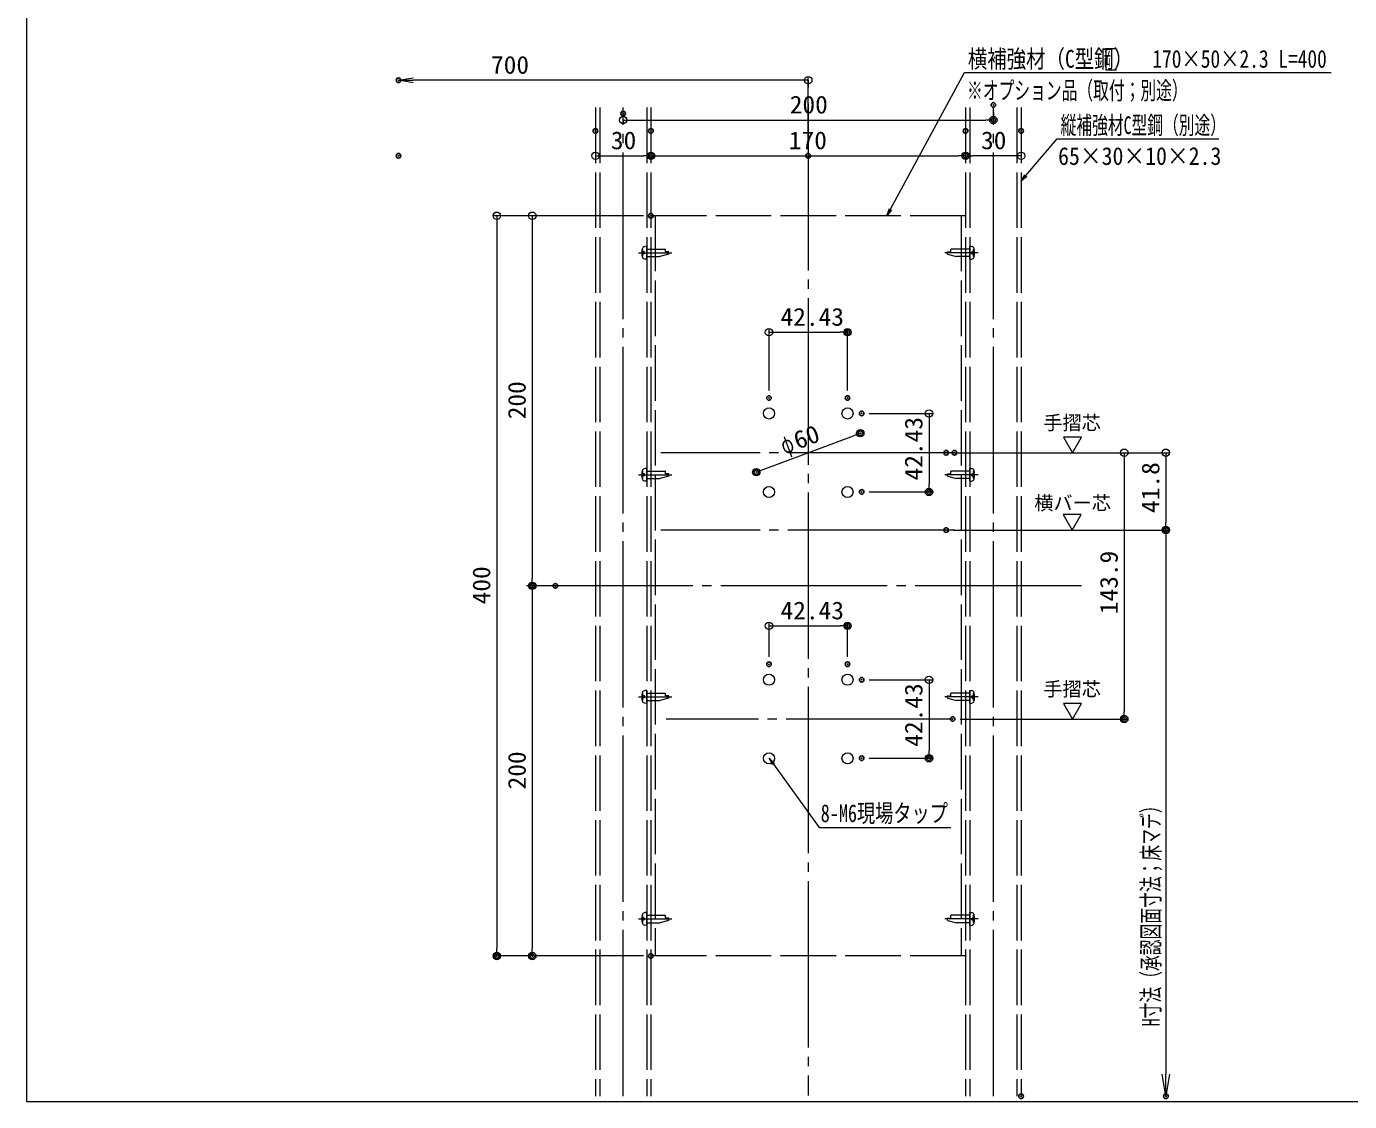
# Model space of a CAD drawing. Units: millimetres, scale not verified. Extents: x -800 to 804, y -556 to 552.
# Drawn here: x -800 to -85, y -556 to 25 of the extents above; entities that cross this region are included whole.
import ezdxf
from ezdxf.enums import TextEntityAlignment as Align

# ---------------------------------------------------------------- set-up
doc = ezdxf.new("R2010")
doc.units = ezdxf.units.MM
doc.header["$LTSCALE"] = 5
doc.header["$PDMODE"] = 32
doc.header["$PDSIZE"] = 2.5
for name, pattern in [('DASHED2', [3, 2, -1]), ('LONG_CHAIN', [21, 18, -1, 1, -1]), ('LONG_DASHED1', [7, 6, -1])]:
    doc.linetypes.add(name, pattern=pattern)
doc.layers.add('0-0_08文字', color=1, linetype='Continuous')
doc.layers.add('0-9_DEFPOINTS', color=1, linetype='Continuous')
for name, color, linetype, lineweight in [('0-2_10ユーザー', 4, 'Continuous', 9), ('0-3_zumenwaku', 6, 'Continuous', 9), ('0-6_2通り芯', 1, 'LONG_CHAIN', 9), ('0-7_6文字', 1, 'Continuous', 9), ('0-8_0', 5, 'DASHED2', 9), ('0-C_CENTER', 5, 'LONG_CHAIN', 9), ('0-D_shade', 6, 'LONG_DASHED1', 9), ('0-E_GR1-1', 7, 'Continuous', 9)]:
    doc.layers.add(name, color=color, linetype=linetype, lineweight=lineweight)
doc.styles.add('ＭＳ ゴシック', font='')
doc.styles.add('ＭＳ Ｐゴシック', font='')
doc.styles.get('ＭＳ ゴシック').set_extended_font_data('MS Gothic')
doc.styles.get('ＭＳ Ｐゴシック').set_extended_font_data('MS PGothic')

# ---------------------------------------------------------------- blocks, each defined once
blk = doc.blocks.new('_ORIGIN')
at = {"layer": '0-8_0', "color": 1, "linetype": 'Continuous'}
blk.add_line((0, 0), (-5, 0), dxfattribs=at)
blk.add_circle((0, 0), 2.5, dxfattribs=at)
blk = doc.blocks.new('_OPEN')
at = {"layer": '0-8_0', "color": 1, "linetype": 'Continuous'}
blk.add_line((0, 0), (-5, 0), dxfattribs=at)
blk.add_lwpolyline([(-5, 0.833), (0, 0), (-5, -0.833)], dxfattribs=at)
blk = doc.blocks.new('首下ﾀｯﾋﾟﾝｸﾞ2種L12')
at = {"layer": '0-8_0', "color": 7, "linetype": 'LONG_CHAIN'}
blk.add_line((22.51, 0), (-70.58, 0), dxfattribs=at)
at = {"layer": '0-8_0', "color": 7, "linetype": 'Continuous'}
for p, q in [((-60, 2.53), (-50.91, 2.53)), ((-60, -3.75), (-60, 2.53)), ((-50.91, 2.53), (-50.91, 10)), ((0, 10), (-50.91, 10)), ((0, 10), (0, -10)), ((-60, -3.75), (-35.74, -10)), ((0, -10), (-35.74, -10))]:
    blk.add_line(p, q, dxfattribs=at)
blk = doc.blocks.new('頭部ナベ')
at = {"layer": '0-8_0', "color": 7, "linetype": 'Continuous'}
for p, q in [((5.5, -2.5), (5.5, 2.5)), ((10, 10), (11.88, 10.51)), ((0, -17.5), (5.06, -17.06)), ((5.5, -2.5), (10, -2.5)), ((10, -10), (10, -2.5)), ((10, -10), (11.88, -10.51))]:
    blk.add_line(p, q, dxfattribs=at)
for points in [[(0, -17.5), (0, 17.5), (5.06, 17.06)], [(5.5, 2.5), (10, 2.5), (10, 10)]]:
    blk.add_lwpolyline(points, dxfattribs=at)
for centre, radius, start, end in [((4.4, 9.59), 7.5, 13.03537, 85), ((-37, 0), 50, 346.96463, 13.03537), ((4.4, -9.59), 7.5, 275, 346.96463)]:
    blk.add_arc(centre, radius, start, end, dxfattribs=at)
blk = doc.blocks.new('KﾅﾍﾞM4X12ﾀｯﾋﾟﾝｸﾞ2種')
at = {"layer": '0-8_0'}
for name in ['首下ﾀｯﾋﾟﾝｸﾞ2種L12', '頭部ナベ']:
    blk.add_blockref(name, (0, 0), dxfattribs=at)
blk = doc.blocks.new('MLeader6')
at = {"layer": '0-7_6文字'}
blk.add_line((-241.485, -35.973), (-155.538, -35.973), dxfattribs=at)
at = {"layer": '0-7_6文字', "color": 2}
blk.add_line((-262.455, -58.802), (-259.854, -55.762), dxfattribs=at)
at = {"layer": '0-7_6文字'}
blk.add_lwpolyline([(-259.854, -55.762), (-242.925, -35.973), (-241.485, -35.973)], dxfattribs=at)
at = {"layer": '0-7_6文字', "color": 2}
blk.add_lwpolyline([(-259.348, -56.196), (-262.455, -58.802), (-260.361, -55.329)], dxfattribs=at)
at = {"layer": '0-7_6文字', "color": 2, "style": 'ＭＳ ゴシック'}
for s, width, p in [('縦補強材C型鋼（別途）', 0.65, (-241.125, -36.223)), ('65×30×10×2.3', 0.9, (-242.458, -52.89))]:
    blk.add_text(s, height=9.604, dxfattribs=dict(at, width=width)).set_placement(p, align=Align.BOTTOM_LEFT)
blk = doc.blocks.new('MLeader7')
at = {"layer": '0-7_6文字'}
blk.add_line((-291.597, -0.14), (-94.903, -0.14), dxfattribs=at)
at = {"layer": '0-7_6文字', "color": 2}
blk.add_line((-334.935, -77.466), (-333.029, -73.949), dxfattribs=at)
at = {"layer": '0-7_6文字'}
blk.add_lwpolyline([(-333.029, -73.949), (-293.037, -0.14), (-291.597, -0.14)], dxfattribs=at)
at = {"layer": '0-7_6文字', "color": 2}
blk.add_lwpolyline([(-332.443, -74.267), (-334.935, -77.466), (-333.615, -73.632)], dxfattribs=at)
at = {"layer": '0-7_6文字', "color": 2, "style": 'ＭＳ ゴシック'}
for s, height, width, p in [('横補強材（C型鋼）  170×50×2.3 L=400\u3000', 9.621, 0.8, (-291.237, -0.39)), ('※オプション品（取付；別途）', 9.604, 0.65, (-291.668, -17.457))]:
    blk.add_text(s, height=height, dxfattribs=dict(at, width=width)).set_placement(p, align=Align.BOTTOM_LEFT)
blk = doc.blocks.new('MLeader9')
at = {"layer": '0-7_6文字', "color": 2}
blk.add_line((-398.596, -370.629), (-396.25, -373.869), dxfattribs=at)
at = {"layer": '0-7_6文字'}
blk.add_line((-370.086, -408.006), (-300.468, -408.006), dxfattribs=at)
at = {"layer": '0-7_6文字', "color": 2}
blk.add_lwpolyline([(-396.79, -374.26), (-398.596, -370.629), (-395.71, -373.478)], dxfattribs=at)
at = {"layer": '0-7_6文字'}
blk.add_lwpolyline([(-396.25, -373.869), (-371.526, -408.006), (-370.086, -408.006)], dxfattribs=at)
at = {"layer": '0-7_6文字', "color": 2, "style": 'ＭＳ ゴシック', "width": 0.75}
blk.add_text('8-M6現場タップ', height=9.604, dxfattribs=at).set_placement((-370.726, -408.003), align=Align.BOTTOM_LEFT)

msp = doc.modelspace()

# ---------------------------------------------------------------- linework, layer by layer
at = {"layer": '0-2_10ユーザー'}
for points in [[(-234.69, -205.516), (-229.831, -197.1), (-239.549, -197.1)], [(-234.898, -247.316), (-230.039, -238.9), (-239.757, -238.9)], [(-234.69, -349.416), (-229.831, -341), (-239.549, -341)]]:
    msp.add_lwpolyline(points, close=True, dxfattribs=at)
at = {"layer": '0-3_zumenwaku'}
msp.add_lwpolyline([(-799.881, -556.119), (800.119, -556.119), (800.119, 551.881), (-799.881, 551.881)], close=True, dxfattribs=at)
at = {"layer": '0-6_2通り芯'}
for p, q in [((-377.455, -16.982), (-377.455, -552.8)), ((-298.505, -205.516), (-457.189, -205.516)), ((-298.505, -247.316), (-457.189, -247.316)), ((-299.43, -349.416), (-454.187, -349.416))]:
    msp.add_line(p, q, dxfattribs=at)
at = {"layer": '0-7_6文字', "color": 2}
msp.add_line((-210.828, 1.257), (-216.627, 1.257), dxfattribs=at)
at = {"layer": '0-7_6文字'}
for p, q in [((-377.455, -4.257), (-590.86, -4.257)), ((-377.455, -41.061), (-377.455, -2.257)), ((-477.455, -26.238), (-477.455, -27.745)), ((-473.455, -25.745), (-281.455, -25.745)), ((-277.455, -21.615), (-277.455, -27.745)), ((-492.455, -35.63), (-492.455, -47.061)), ((-462.455, -35.63), (-462.455, -47.061)), ((-462.455, -35.63), (-462.455, -47.061)), ((-292.455, -35.63), (-292.455, -47.061)), ((-292.455, -35.63), (-292.455, -47.061)), ((-262.455, -35.63), (-262.455, -47.061)), ((-488.455, -45.061), (-466.455, -45.061)), ((-458.455, -45.061), (-296.455, -45.061)), ((-266.455, -45.061), (-288.455, -45.061)), ((-466.455, -77.466), (-547.737, -77.466)), ((-466.455, -77.466), (-528.584, -77.466)), ((-545.737, -81.466), (-545.737, -473.466)), ((-526.584, -81.466), (-526.584, -273.466)), ((-398.668, -171.948), (-398.668, -138.426)), ((-394.668, -140.426), (-360.241, -140.426)), ((-356.241, -171.948), (-356.241, -138.426)), ((-344.596, -184.303), (-310.213, -184.303)), ((-312.213, -188.303), (-312.213, -222.729)), ((-401.805, -214.629), (-353.104, -196.403)), ((-298.959, -205.516), (-204.715, -205.516)), ((-294.505, -205.516), (-182.23, -205.516)), ((-206.715, -209.516), (-206.715, -345.416)), ((-184.23, -209.516), (-184.23, -243.316)), ((-344.596, -226.729), (-310.213, -226.729)), ((-298.959, -247.316), (-182.23, -247.316)), ((-298.959, -247.316), (-182.23, -247.316)), ((-184.23, -247.316), (-184.23, -541.284)), ((-518.11, -277.466), (-528.584, -277.466)), ((-518.11, -277.466), (-528.584, -277.466)), ((-526.584, -281.466), (-526.584, -473.466)), ((-398.668, -315.848), (-398.668, -297.087)), ((-394.668, -299.087), (-360.241, -299.087)), ((-356.241, -315.848), (-356.241, -297.087)), ((-344.596, -328.203), (-310.213, -328.203)), ((-312.213, -332.203), (-312.213, -366.629)), ((-295.43, -349.416), (-204.715, -349.416)), ((-344.596, -370.629), (-310.213, -370.629)), ((-466.455, -477.466), (-547.737, -477.466)), ((-466.455, -477.466), (-528.584, -477.466))]:
    msp.add_line(p, q, dxfattribs=at)
at = {"layer": '0-7_6文字', "color": 2}
msp.add_lwpolyline([(-210.828, 12.727), (-216.627, 12.727), (-216.627, 1.257)], dxfattribs=at)
at = {"layer": '0-9_DEFPOINTS'}
for p in [(-598.86, -4.257), (-477.455, -22.238), (-277.455, -17.615), (-277.455, -25.745), (-492.455, -31.63), (-462.455, -31.63), (-292.455, -31.63), (-262.455, -31.63), (-598.86, -45.061), (-462.455, -45.061), (-377.455, -45.061), (-292.455, -45.061), (-462.455, -77.466), (-356.241, -140.426), (-398.668, -175.948), (-356.241, -175.948), (-348.596, -184.303), (-349.358, -195.001), (-302.959, -205.516), (-298.505, -205.516), (-405.552, -216.031), (-348.596, -226.729), (-312.213, -226.729), (-302.959, -247.316), (-184.23, -247.316), (-526.584, -277.466), (-514.11, -277.466), (-356.241, -299.087), (-398.668, -319.848), (-356.241, -319.848), (-348.596, -328.203), (-299.43, -349.416), (-206.715, -349.416), (-348.596, -370.629), (-312.213, -370.629), (-545.737, -477.466), (-526.584, -477.466), (-462.455, -477.466), (-262.455, -553.284), (-184.23, -553.284)]:
    msp.add_point(p, dxfattribs=at)
at = {"layer": '0-C_CENTER'}
for p, q in [((-477.455, -553.284), (-477.455, -19.047)), ((-277.455, -553.284), (-277.455, -19.047)), ((-229.78, -277.466), (-531.32, -277.466))]:
    msp.add_line(p, q, dxfattribs=at)
at = {"layer": '0-D_shade'}
for p, q in [((-492.455, -19.047), (-492.455, -553.284)), ((-490.155, -19.047), (-490.155, -553.284)), ((-464.755, -19.047), (-464.755, -553.284)), ((-462.455, -19.047), (-462.455, -553.284)), ((-292.455, -19.047), (-292.455, -553.284)), ((-290.155, -19.047), (-290.155, -553.284)), ((-264.755, -19.047), (-264.755, -553.284)), ((-262.455, -19.047), (-262.455, -553.284)), ((-292.455, -77.466), (-462.455, -77.466)), ((-460.155, -77.466), (-460.155, -477.466)), ((-294.755, -77.466), (-294.755, -477.466)), ((-292.455, -477.466), (-462.455, -477.466))]:
    msp.add_line(p, q, dxfattribs=at)
at = {"layer": '0-E_GR1-1'}
for centre in [(-398.668, -184.303), (-356.241, -184.303), (-398.668, -226.729), (-356.241, -226.729), (-398.668, -328.203), (-356.241, -328.203), (-398.668, -370.629), (-356.241, -370.629)]:
    msp.add_circle(centre, 3, dxfattribs=at)

# ---------------------------------------------------------------- block references
at = {"layer": '0-7_6文字'}
for name in ['MLeader7', 'MLeader6', 'MLeader9']:
    msp.add_blockref(name, (0, 0), dxfattribs=at)
for name, p, xscale, yscale, rotation in [('_OPEN', (-598.86, -4.257), 1.6, 1.6, 180), ('_ORIGIN', (-377.455, -4.257), 0.8, 0.8, 90), ('_ORIGIN', (-477.455, -25.745), 0.8, 0.8, 180), ('_ORIGIN', (-492.455, -45.061), 0.8, 0.8, 180), ('_ORIGIN', (-462.455, -45.061), 0.8, 0.8, 180), ('_ORIGIN', (-292.455, -45.061), 0.8, 0.8, 180), ('_ORIGIN', (-545.737, -77.466), 0.8, 0.8, 90), ('_ORIGIN', (-526.584, -77.466), 0.8, 0.8, 90), ('_ORIGIN', (-398.668, -140.426), 0.8, 0.8, 180), ('_ORIGIN', (-312.213, -184.303), 0.8, 0.8, 90), ('_ORIGIN', (-349.358, -195.001), 0.8, 0.8, 20.5172), ('_ORIGIN', (-206.715, -205.516), 0.8, 0.8, 90), ('_ORIGIN', (-184.23, -205.516), 0.8, 0.8, 90), ('_ORIGIN', (-405.552, -216.031), 0.8, 0.8, 200.5172), ('_ORIGIN', (-312.213, -226.729), 0.8, 0.8, 270), ('_ORIGIN', (-184.23, -247.316), 0.8, 0.8, 270), ('_ORIGIN', (-526.584, -277.466), 0.8, 0.8, 270), ('_ORIGIN', (-526.584, -277.466), 0.8, 0.8, 90), ('_ORIGIN', (-398.668, -299.087), 0.8, 0.8, 180), ('_ORIGIN', (-312.213, -328.203), 0.8, 0.8, 90), ('_ORIGIN', (-206.715, -349.416), 0.8, 0.8, 270), ('_ORIGIN', (-312.213, -370.629), 0.8, 0.8, 270), ('_ORIGIN', (-545.737, -477.466), 0.8, 0.8, 270), ('_ORIGIN', (-526.584, -477.466), 0.8, 0.8, 270), ('_OPEN', (-184.23, -553.284), 2.4, 2.4, 270)]:
    msp.add_blockref(name, p, dxfattribs=dict(at, xscale=xscale, yscale=yscale, rotation=rotation))
at = {"layer": '0-7_6文字', "xscale": 0.8, "yscale": 0.8}
for p in [(-277.455, -25.745), (-462.455, -45.061), (-292.455, -45.061), (-262.455, -45.061), (-356.241, -140.426), (-356.241, -299.087)]:
    msp.add_blockref('_ORIGIN', p, dxfattribs=at)
at = {"layer": '0-D_shade', "yscale": 0.2}
for p, xscale in [((-464.755, -97.466), -0.2), ((-290.155, -97.466), 0.2), ((-464.755, -217.466), -0.2), ((-290.155, -217.466), 0.2), ((-464.755, -337.466), -0.2), ((-290.155, -337.466), 0.2), ((-464.755, -457.466), -0.2), ((-290.155, -457.466), 0.2)]:
    msp.add_blockref('KﾅﾍﾞM4X12ﾀｯﾋﾟﾝｸﾞ2種', p, dxfattribs=dict(at, xscale=xscale))

# ---------------------------------------------------------------- texts
at = {"layer": '0-0_08文字', "style": 'ＭＳ Ｐゴシック'}
for s, p in [('手摺芯', (-250.448, -195.406)), ('横バー芯', (-255.346, -238.731)), ('手摺芯', (-250.448, -339.306))]:
    msp.add_text(s, height=7.588, dxfattribs=at).set_placement(p, align=Align.BOTTOM_LEFT)
at = {"layer": '0-7_6文字', "color": 2, "style": 'ＭＳ ゴシック', "width": 1.05}
for s, p in [('700', (-548.887, -3.607)), ('200', (-387.455, -25.096)), ('30', (-484.121, -44.411)), ('170', (-387.955, -44.411)), ('30', (-284.121, -44.411)), ('42.43', (-392.455, -139.777)), ('42.43', (-392.455, -298.437))]:
    msp.add_text(s, height=9.604, dxfattribs=at).set_placement(p, align=Align.BOTTOM_LEFT)
at = {"layer": '0-7_6文字', "color": 2, "style": 'ＭＳ ゴシック'}
for s, height, rotation, width, p in [('200', 9.604, 90, 1.05, (-527.233, -187.466)), ('60', 9.604, 20.517, 1.05, (-382.164, -206.564)), ('42.43', 9.604, 90, 1.05, (-312.863, -220.516)), ('φ', 9.604, 20.517, 0.65, (-389.284, -209.228)), ('41.8', 9.604, 90, 1.05, (-184.88, -238.083)), ('143.9', 9.604, 90, 1.05, (-207.364, -292.799)), ('400', 9.604, 90, 1.05, (-546.386, -287.466)), ('42.43', 9.604, 90, 1.05, (-312.863, -364.416)), ('200', 9.604, 90, 1.05, (-527.233, -387.466)), ('H寸法（承認図面寸法；床マデ）', 9.621, 90, 0.65, (-184.68, -515.463))]:
    msp.add_text(s, height=height, rotation=rotation, dxfattribs=dict(at, width=width)).set_placement(p, align=Align.BOTTOM_LEFT)

doc.saveas('drawing.dxf')
